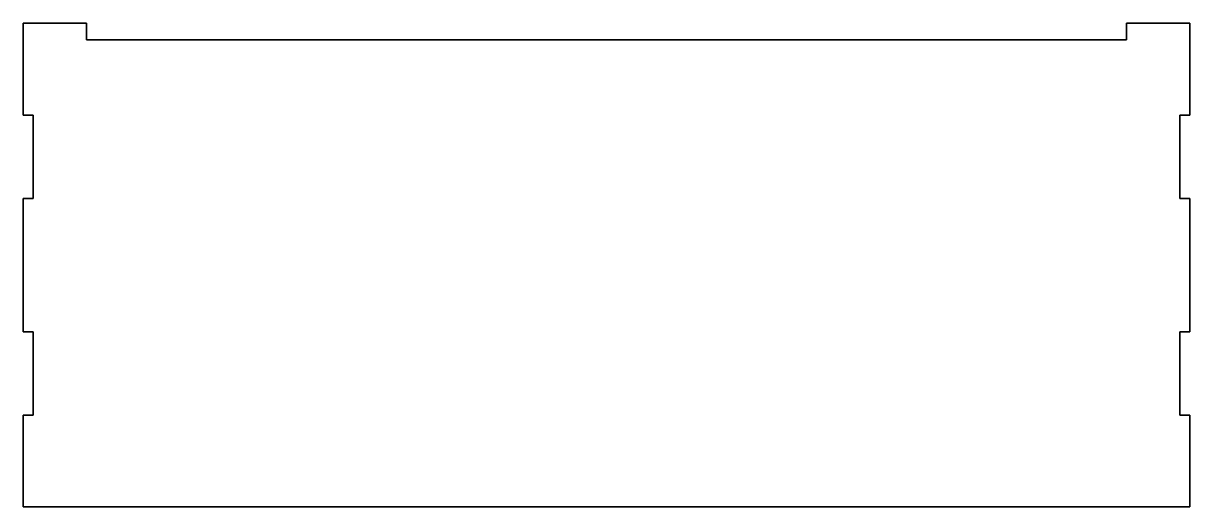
# Model space of a CAD drawing. Extents: x 1 to 701, y 2 to 292.
import ezdxf

# ---------------------------------------------------------------- set-up
doc = ezdxf.new("R2010")
doc.units = 0

msp = doc.modelspace()

# ---------------------------------------------------------------- linework, layer by layer
at = {"color": 7, "lineweight": 35}
for p, q in [((39.184937, 292.171204), (1.273254, 292.171204)), ((1.273254, 237.114227), (1.273254, 292.171204)), ((663.361572, 292.171204), (701.273254, 292.171204)), ((701.273254, 237.114227), (701.273254, 292.171204)), ((39.184937, 282.171204), (663.361572, 282.171204)), ((7.273254, 187.114227), (7.273254, 237.114227)), ((695.273254, 187.114227), (695.273254, 237.114227)), ((1.273254, 107.11422), (1.273254, 187.114227)), ((701.273254, 107.11422), (701.273254, 187.114227)), ((7.273254, 57.11422), (7.273254, 107.11422)), ((695.273254, 57.11422), (695.273254, 107.11422)), ((1.273254, 2.171196), (1.273254, 57.11422)), ((701.273254, 2.171196), (701.273254, 57.11422)), ((701.273254, 2.171196), (1.273254, 2.171196))]:
    msp.add_line(p, q, dxfattribs=at)
at = {"color": 7, "lineweight": 35, "ltscale": 0.25}
for p, q in [((39.184937, 292.171204), (39.184937, 282.171204)), ((663.361572, 292.171204), (663.361572, 282.171204))]:
    msp.add_line(p, q, dxfattribs=at)
at = {"color": 7, "lineweight": 35, "ltscale": 0.15}
for p, q in [((7.273254, 237.114227), (1.273254, 237.114227)), ((695.273254, 237.114227), (701.273254, 237.114227)), ((1.273254, 187.114227), (7.273254, 187.114227)), ((701.273254, 187.114227), (695.273254, 187.114227)), ((7.273254, 107.11422), (1.273254, 107.11422)), ((695.273254, 107.11422), (701.273254, 107.11422)), ((1.273254, 57.11422), (7.273254, 57.11422)), ((701.273254, 57.11422), (695.273254, 57.11422))]:
    msp.add_line(p, q, dxfattribs=at)

doc.saveas('drawing.dxf')
